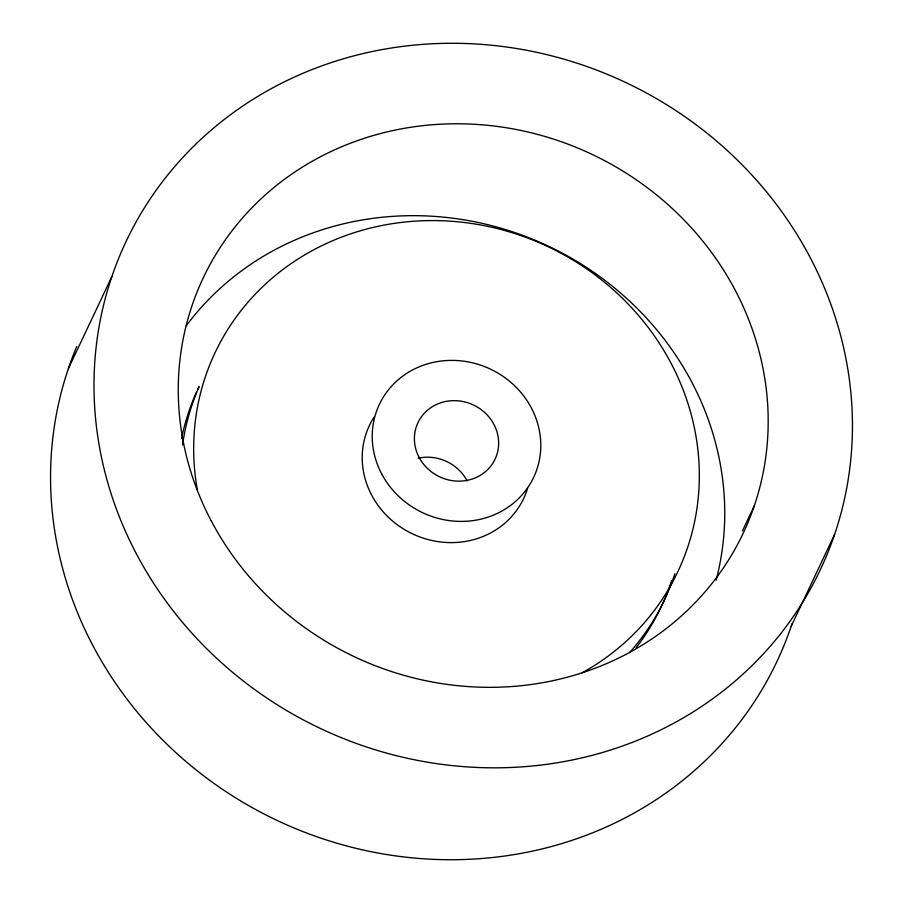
<?xml version="1.0" encoding="UTF-8"?>
<svg xmlns="http://www.w3.org/2000/svg" width="903" height="903" viewBox="0 0 903 903"><rect width="100%" height="100%" fill="white"/><g stroke="black" fill="none" stroke-linecap="round" stroke-linejoin="round"><path stroke-width="1.35" d="M68.38 368.605L111.814 276.713M742.413 530.941L754.31 505.77M791.186 626.287L834.62 534.395M186.289 325.712A298.645 277.864 25.3 0 1 550.379 247.106A298.645 277.864 25.3 0 1 716.102 580.29M671.584 580.731A255.978 238.166 25.3 0 1 636.141 647.744M181.582 438.316A255.978 238.166 25.3 0 1 196.425 392.252M197.576 389.712A255.978 238.166 25.3 0 1 198.762 387.195M674.925 573.665A255.978 238.166 25.3 0 1 629.696 652.485M182.541 445.032A255.978 238.166 25.3 0 1 199.202 386.45M197.283 489.516A255.978 238.166 25.3 0 1 371.494 227.816A255.978 238.166 25.3 0 1 675.997 373.153A255.978 238.166 25.3 0 1 581.758 673.028M527.634 488.105A85.322 79.385 25.3 0 1 413.348 534.249A85.322 79.385 25.3 0 1 373.989 417.265M418.1 458.205A42.667 39.698 25.3 0 1 467.201 480.96M792.066 623.668A383.978 357.261 25.3 0 1 304.356 832.137A383.978 357.261 25.3 0 1 76.766 346.504M211.257 520.918A298.645 277.864 25.3 0 0 721.599 570.515A298.645 277.864 25.3 0 0 486.807 125.235A298.645 277.864 25.3 0 0 211.257 520.918M419.094 457.381A42.667 39.698 25.3 0 0 492 464.458A42.667 39.698 25.3 0 0 458.453 400.853A42.667 39.698 25.3 0 0 419.094 457.381M136.409 553.878A383.978 357.261 25.3 0 0 792.563 617.641A383.978 357.261 25.3 0 0 490.69 45.15A383.978 357.261 25.3 0 0 136.409 553.878M381.664 473.861A85.322 79.385 25.3 0 0 527.476 488.026A85.322 79.385 25.3 0 0 460.395 360.805A85.322 79.385 25.3 0 0 381.664 473.861"/></g></svg>
